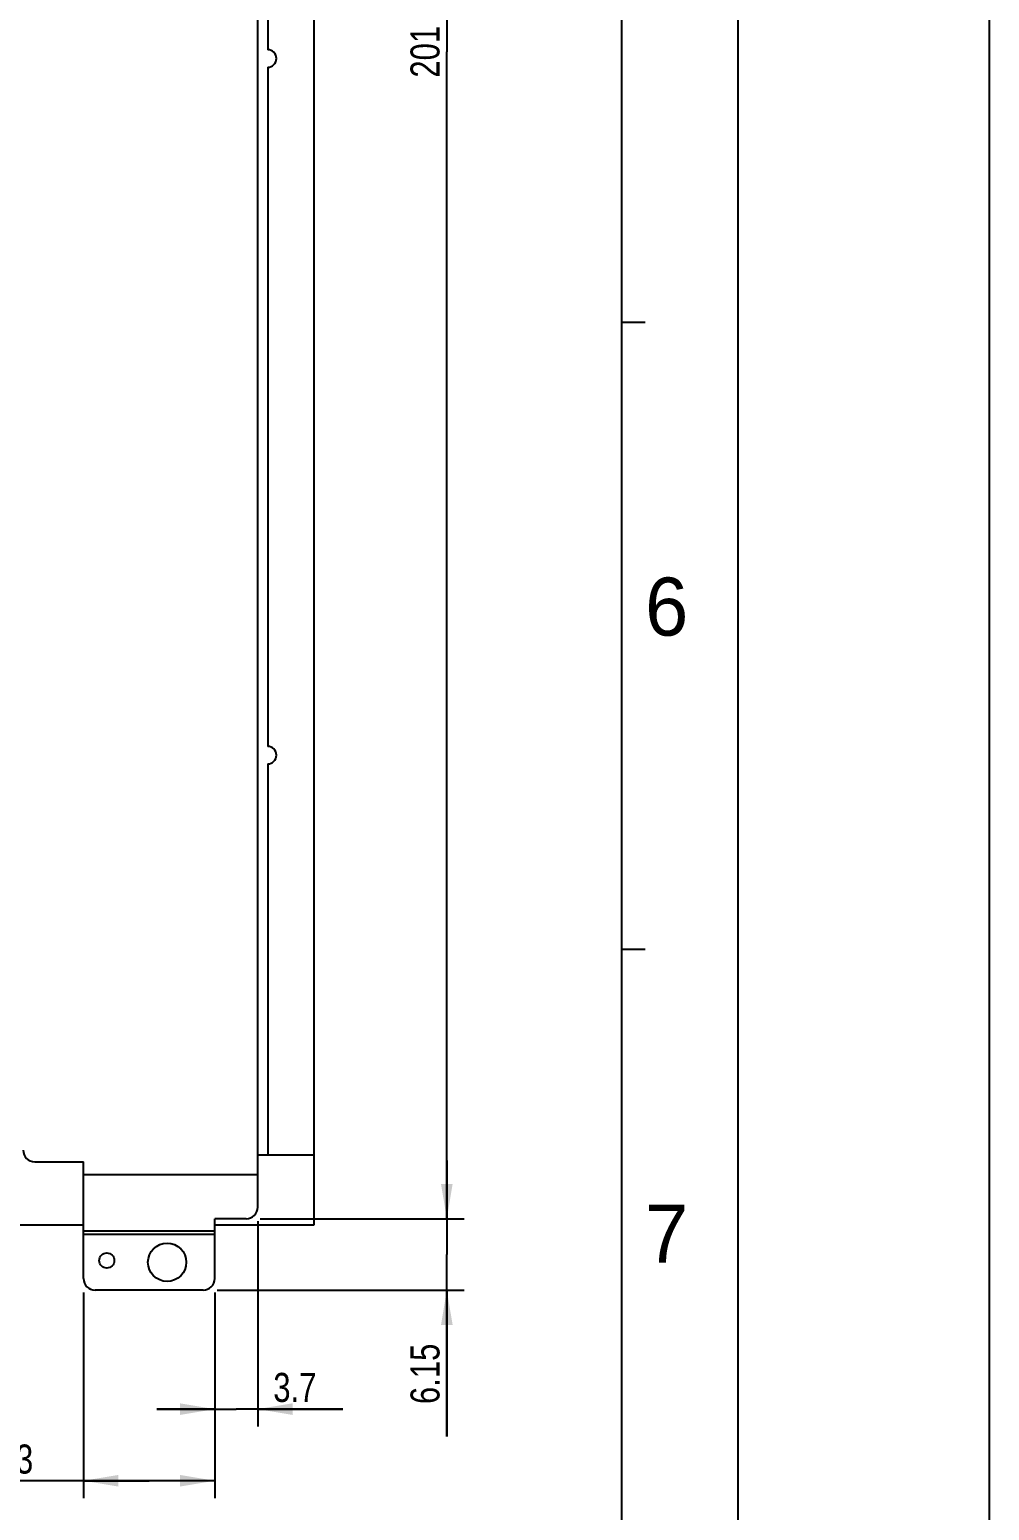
# Model space of a CAD drawing. Header units: millimetres. Extents: x 0 to 841, y 0 to 594.
# Drawn here: x 758.3 to 841, y 199 to 326.6 of the extents above; entities that cross this region are included whole.
import ezdxf

# ---------------------------------------------------------------- set-up
doc = ezdxf.new("R2010")
doc.units = ezdxf.units.MM
doc.header["$LTSCALE"] = 46.255
doc.layers.get('0').update_dxf_attribs({"linetype": 'CONTINUOUS'})
doc.styles.get("Standard").update_dxf_attribs({"font": 'txt', "width": 0.8})
doc.styles.add('TEXTSTYLE_2', font='txt')
doc.dimstyles.new('DIMSTYLE_1', dxfattribs={"dimtxt": 2.5, "dimasz": 3, "dimexe": 1.5, "dimexo": 1.2, "dimtad": 1, "dimdsep": 46, "dimtxsty": 'STANDARD', "dimblk": '_FILLED', "dimblk1": '_FILLED', "dimblk2": '_FILLED', "dimcen": 0.09, "dimazin": 2, "dimtp": 0.01, "dimtm": 0.01, "dimtfac": 1, "dimtofl": 0, "dimtmove": 0, "dimatfit": 3, "dimldrblk": '_FILLED', "dimfxl": 1, "dimtolj": 1, "dimarcsym": 0})

# ---------------------------------------------------------------- blocks, each defined once
blk = doc.blocks.new('_FILLED')
at = {"color": 0, "linetype": 'BYBLOCK'}
blk.add_solid([(0, 0), (-1, 0.167), (-1, -0.167)], dxfattribs=at)
blk = doc.blocks.new('*D31')
at = {"color": 7, "linetype": 'CONTINUOUS'}
for p, q in [((778.17, 425.17), (795.76, 425.17)), ((794.26, 425.17), (794.26, 324.67)), ((794.26, 224.17), (794.26, 324.67)), ((778.17, 224.17), (795.76, 224.17))]:
    blk.add_line(p, q, dxfattribs=at)
at = {"color": 7, "linetype": 'CONTINUOUS', "xscale": 3, "yscale": 3, "zscale": 3}
for p, rotation in [((794.26, 425.17), 90), ((794.26, 224.17), 270)]:
    blk.add_blockref('_FILLED', p, dxfattribs=dict(at, rotation=rotation))
at = {"color": 7, "linetype": 'CONTINUOUS', "insert": (791.13, 324.67), "char_height": 2.5, "width": 6, "attachment_point": 2, "rotation": 90, "line_spacing_factor": 0.9}
blk.add_mtext('201', dxfattribs=at)
blk = doc.blocks.new('*D32')
at = {"color": 7, "linetype": 'CONTINUOUS'}
for p, q in [((794.26, 224.17), (794.26, 229.17)), ((794.26, 229.17), (794.26, 221.09)), ((778.17, 224.17), (795.76, 224.17)), ((794.26, 205.41), (794.26, 221.09)), ((774.47, 218.02), (795.76, 218.02)), ((794.26, 218.02), (794.26, 205.41))]:
    blk.add_line(p, q, dxfattribs=at)
at = {"color": 7, "linetype": 'CONTINUOUS', "xscale": 3, "yscale": 3, "zscale": 3}
for p, rotation in [((794.26, 224.17), 270), ((794.26, 218.02), 90)]:
    blk.add_blockref('_FILLED', p, dxfattribs=dict(at, rotation=rotation))
at = {"color": 7, "linetype": 'CONTINUOUS', "insert": (791.13, 213.41), "char_height": 2.5, "width": 8, "attachment_point": 3, "rotation": 90, "line_spacing_factor": 0.9}
blk.add_mtext('6.15', dxfattribs=at)
blk = doc.blocks.new('*D33')
at = {"color": 7, "linetype": 'CONTINUOUS'}
for p, q in [((762.97, 217.82), (762.97, 200.1)), ((774.27, 217.82), (774.27, 200.1)), ((768.62, 201.6), (750.63, 201.6)), ((762.97, 201.6), (768.62, 201.6)), ((774.27, 201.6), (768.62, 201.6))]:
    blk.add_line(p, q, dxfattribs=at)
at = {"color": 7, "linetype": 'CONTINUOUS', "xscale": 3, "yscale": 3, "zscale": 3, "rotation": 180}
blk.add_blockref('_FILLED', (762.97, 201.6), dxfattribs=at)
at = {"color": 7, "linetype": 'CONTINUOUS', "xscale": 3, "yscale": 3, "zscale": 3}
blk.add_blockref('_FILLED', (774.27, 201.6), dxfattribs=at)
at = {"color": 7, "linetype": 'CONTINUOUS', "insert": (758.63, 204.72), "char_height": 2.5, "width": 8, "attachment_point": 3, "line_spacing_factor": 0.9}
blk.add_mtext('11.3', dxfattribs=at)
blk = doc.blocks.new('*D34')
at = {"color": 7, "linetype": 'CONTINUOUS'}
for p, q in [((777.97, 223.97), (777.97, 206.27)), ((774.27, 217.82), (774.27, 206.27)), ((774.27, 207.77), (769.27, 207.77)), ((769.27, 207.77), (776.12, 207.77)), ((785.31, 207.77), (776.12, 207.77)), ((777.97, 207.77), (785.31, 207.77))]:
    blk.add_line(p, q, dxfattribs=at)
at = {"color": 7, "linetype": 'CONTINUOUS', "xscale": 3, "yscale": 3, "zscale": 3}
blk.add_blockref('_FILLED', (774.27, 207.77), dxfattribs=at)
at = {"color": 7, "linetype": 'CONTINUOUS', "xscale": 3, "yscale": 3, "zscale": 3, "rotation": 180}
blk.add_blockref('_FILLED', (777.97, 207.77), dxfattribs=at)
at = {"color": 7, "linetype": 'CONTINUOUS', "insert": (779.31, 210.89), "char_height": 2.5, "width": 6, "attachment_point": 1, "line_spacing_factor": 0.9}
blk.add_mtext('3.7', dxfattribs=at)

msp = doc.modelspace()

# ---------------------------------------------------------------- linework, layer by layer
at = {"color": 7, "linetype": 'CONTINUOUS'}
for p, q in [((841, 0), (841, 594)), ((819.342, 574.885), (819.342, 23.885)), ((809.342, 31.385), (809.342, 566.885)), ((777.967, 225.167), (777.967, 424.167)), ((782.833, 223.639), (782.833, 424.544)), ((778.833, 386.314), (778.833, 324.842)), ((778.833, 323.342), (778.833, 264.842)), ((809.342, 301.385), (811.342, 301.385)), ((778.833, 263.342), (778.833, 229.639)), ((809.342, 247.385), (811.342, 247.385)), ((782.833, 229.639), (777.967, 229.639)), ((758.767, 229.067), (762.967, 229.067)), ((762.967, 219.017), (762.967, 229.067)), ((762.967, 227.967), (777.967, 227.967)), ((752.833, 223.639), (762.967, 223.639)), ((776.967, 224.167), (774.267, 224.167)), ((774.267, 219.017), (774.267, 224.167)), ((774.267, 223.639), (782.833, 223.639)), ((762.967, 223.117), (774.267, 223.117)), ((774.267, 222.817), (762.967, 222.817)), ((773.267, 218.017), (763.967, 218.017))]:
    msp.add_line(p, q, dxfattribs=at)
for centre, radius in [((770.167, 220.417), 1.65), ((764.967, 220.567), 0.65)]:
    msp.add_circle(centre, radius, dxfattribs=at)
for centre, radius, start, end in [((778.833, 324.092), 0.75, 270, 90), ((778.833, 264.092), 0.75, 270, 90), ((758.767, 230.067), 1, 180, 270), ((776.967, 225.167), 1, 270, 360), ((763.967, 219.017), 1, 180, 270), ((773.267, 219.017), 1, 270, 360)]:
    msp.add_arc(centre, radius, start, end, dxfattribs=at)

# ---------------------------------------------------------------- texts
at = {"color": 7, "linetype": 'CONTINUOUS', "char_height": 5, "width": 5, "attachment_point": 1, "line_spacing_factor": 0.9, "style": 'TEXTSTYLE_2'}
for s, insert in [('6', (811.342, 279.385)), ('7', (811.342, 225.385))]:
    msp.add_mtext(s, dxfattribs=dict(at, insert=insert))

# ---------------------------------------------------------------- dimensions: what is measured, and where the dimension line sits
at = {"color": 7, "linetype": 'CONTINUOUS'}
for p1, angle, picture, middle in [((776.967, 425.167), 270, '*D31', (794.26, 324.417)), ((773.267, 218.017), 90, '*D32', (794.26, 209.476))]:
    dim = msp.add_linear_dim(base=(794.26, 224.167), p1=p1, p2=(776.967, 224.167), angle=angle, dimstyle='DIMSTYLE_1', dxfattribs=at)
    dim.commit()
    dim.dimension.update_dxf_attribs({"geometry": picture, "text_midpoint": middle, "dimtype": 160})
for base, p1, p2, picture, middle in [((777.967, 207.768), (774.267, 219.017), (777.967, 225.167), '*D34', (782.313, 207.768)), ((774.267, 201.598), (762.967, 219.017), (774.267, 219.017), '*D33', (754.941, 201.598))]:
    dim = msp.add_linear_dim(base=base, p1=p1, p2=p2, dimstyle='DIMSTYLE_1', dxfattribs=at)
    dim.commit()
    dim.dimension.update_dxf_attribs({"geometry": picture, "text_midpoint": middle, "dimtype": 160})

doc.saveas('drawing.dxf')
